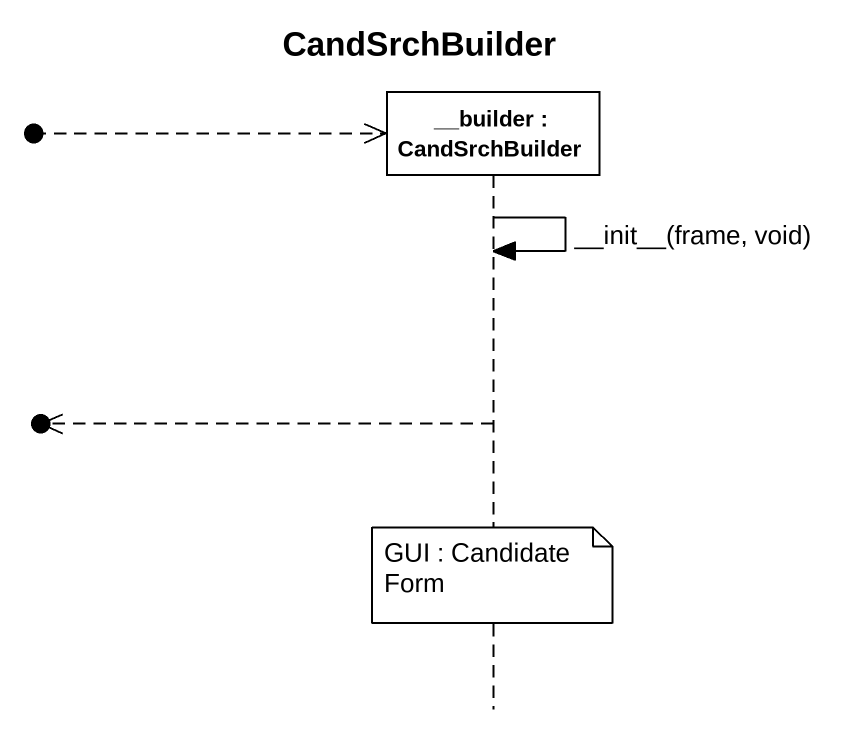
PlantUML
@startuml
title CandSrchBuilder
hide footbox
participant "__builder : CandSrchBuilder" as builder

[o-->> builder
builder -> builder : ~__init~__(frame, void)
[o<<-- builder
note over builder : GUI : Candidate Form
@enduml
